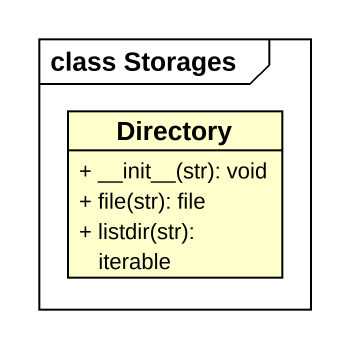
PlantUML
@startuml
mainframe class Storages
hide circle
hide empty members
skinparam classAttributeIconSize 0
class Directory {
  + ~__init~__(str): void
  + file(str): file
  + listdir(str): iterable
}
@enduml
